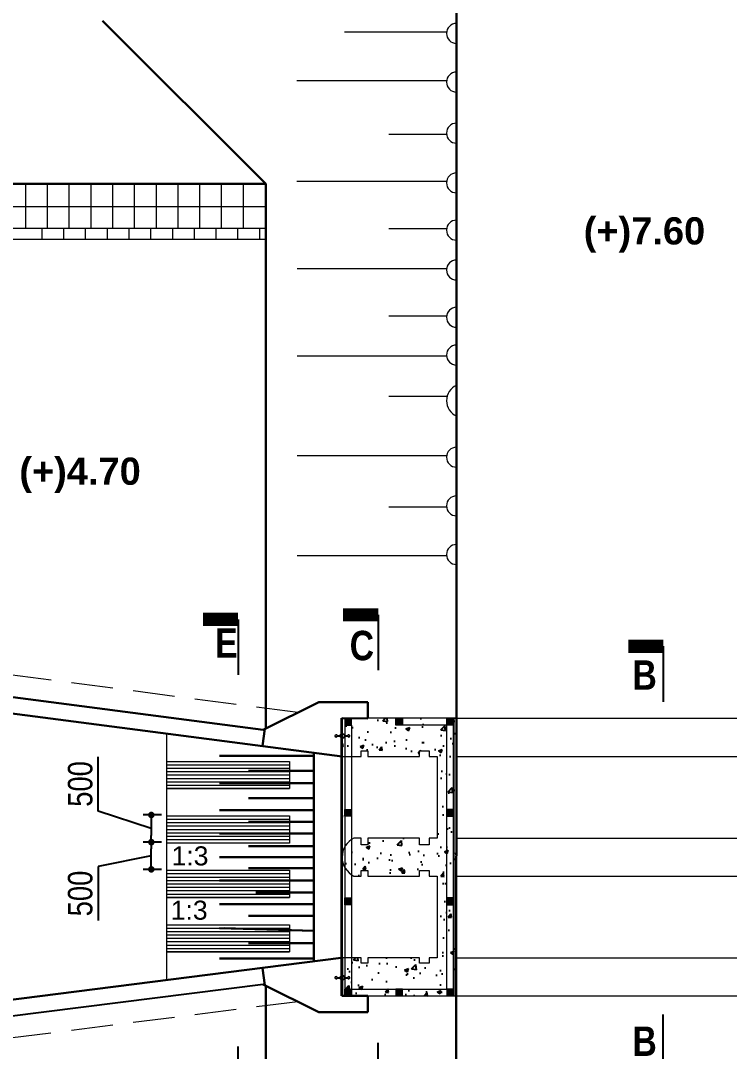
# Model space of a CAD drawing. Extents: x -358915 to 1258323, y -1585493 to -305611.
# Drawn here: x 163450 to 176476, y -1459079 to -1440137 of the extents above; entities that cross this region are included whole.
import ezdxf

# ---------------------------------------------------------------- set-up
doc = ezdxf.new("R2010")
doc.units = 0
doc.header["$LTSCALE"] = 300
doc.header["$MEASUREMENT"] = 0
for name, pattern in [('DASHED', [0.75, 0.5, -0.25]), ('DASHED2', [9.525, 6.35, -3.175]), ('DASHEDX2', [38.1, 25.4, -12.7])]:
    doc.linetypes.add(name, pattern=pattern)
doc.layers.get('0').update_dxf_attribs({"linetype": 'CONTINUOUS'})
doc.layers.get('DEFPOINTS').update_dxf_attribs({"linetype": 'CONTINUOUS'})
for name, color, linetype, lineweight in [('Dim', 7, 'CONTINUOUS', 9), ('Dimension', 8, 'CONTINUOUS', 18), ('HATCH', 252, 'CONTINUOUS', 5), ('line2', 3, 'CONTINUOUS', 30), ('Railing', 8, 'CONTINUOUS', 0), ('Ralling', 5, 'CONTINUOUS', 18), ('slop', 8, 'CONTINUOUS', 9)]:
    doc.layers.add(name, color=color, linetype=linetype, lineweight=lineweight)
for name, color, linetype in [('DOTTED', 240, 'DASHED2'), ('HATCH-1', 8, 'CONTINUOUS'), ('LINE', 7, 'CONTINUOUS'), ('P1', 7, 'CONTINUOUS'), ('Slope', 8, 'CONTINUOUS'), ('TEXT', 10, 'CONTINUOUS')]:
    doc.layers.add(name, color=color, linetype=linetype)
doc.styles.add('1-2', font='arial.ttf')
doc.styles.add('DIM', font='isocp3.shx')
doc.styles.add('SH-T2', font='arial.ttf', dxfattribs={"width": 0.8})
doc.styles.add('text', font='ARIALN.TTF', dxfattribs={"height": 1.6})
doc.dimstyles.new('dim_240', dxfattribs={"dimtxt": 480, "dimasz": 480, "dimexe": 300, "dimexo": 200, "dimgap": 200, "dimtad": 1, "dimdec": 0, "dimzin": 0, "dimdsep": 46, "dimtxsty": 'DIM', "dimcen": 350, "dimclrd": 5, "dimclre": 5, "dimclrt": 7, "dimadec": 0, "dimazin": 0, "dimtfac": 1, "dimtdec": 0, "dimtmove": 0, "dimatfit": 3, "dimfxl": 20, "dimtolj": 1, "dimtzin": 0, "dimarcsym": 0})

# ---------------------------------------------------------------- blocks, each defined once
blk = doc.blocks.new('DS-3')
at = {"layer": 'Dim'}
h = blk.add_hatch(dxfattribs=at)
h.set_pattern_fill('ANSI31', color=8, scale=1000)
h.set_pattern_definition([(45, (-368944.44, -33694.11), (-88.388348, 88.388348), [])])
h.paths.add_polyline_path([(8700, 2700), (7800, 2700), (7800, 2000), (8700, 2000)])
h.paths.add_polyline_path([(7800, -2700), (8700, -2700), (8700, -2000), (7800, -2000)])
edge = h.paths.add_edge_path()
edge.add_line((8700, 0), (8700, 200))
edge.add_line((8700, 200), (7650, 200))
edge.add_arc((7591, 0), 208, -73.8048, 73.5759, ccw=False)
edge.add_line((7649, -200), (8701, -200))
edge.add_line((8701, -200), (8700, 0))
at = {"layer": 'HATCH-1', "ltscale": 2}
h = blk.add_hatch(dxfattribs=at)
h.set_pattern_fill('AR-CONC', color=8, scale=100, style=0)
h.paths.add_polyline_path([(7305, 2000), (7305, 2100), (7430, 2100), (7430, 2000), (7780, 2000), (7780, 2700), (5980, 2700), (5980, -2700), (7780, -2700), (7780, -2000), (6805, -2000), (6805, -2100), (6680, -2100), (6680, -2000), (6330, -2000), (6330, -200), (6680, -200), (6680, -100), (6805, -100), (6805, -200), (7630, -200, 0.748974), (7630, 200), (7430, 200), (7430, 100), (7305, 100), (7305, 200), (6330, 200), (6330, 2000)])
h = blk.add_hatch(dxfattribs=at)
h.set_pattern_fill('AR-CONC', color=8, scale=100, style=0)
h.paths.add_polyline_path([(-1245, 2503), (-1245, 2550), (-2120, 2550), (-2120, 2270, -0.419078), (-2071, 2232), (-2020, 2232, -8.877711), (-2020, 2222), (-2020, 2222, 8.877711), (-2020, 2232), (-2071, 2232), (-2071, 2222), (-2020, 2222, 8.882239), (-2020, 2232), (-2020, 2232, -8.877711), (-2020, 2222), (-2071, 2222, -0.419005), (-2120, 2184), (-2120, 1850), (-1770, 1850), (-1770, 1951), (-1645, 1951), (-1645, 1850), (-1245, 1850)])
h.paths.add_polyline_path([(-2016, 2227, 1), (-1982, 2227, 1)], flags=16)
h.paths.add_polyline_path([(-2020, 2222), (-2020, 2222, 8.867447), (-2020, 2232), (-2020, 2232), (-2020, 2232), (-2071, 2232), (-2071, 2232), (-2020, 2232, -8.867446)], flags=16)
h.paths.add_polyline_path([(-895, 2503), (-895, 2550), (-1245, 2550), (-1245, 2503), (-1245, 1850), (-895, 1850)])
h.paths.add_polyline_path([(-20, 2550), (-895, 2550), (-895, 2503), (-895, 1850), (-695, 1850), (-695, 1951), (-520, 1951), (-520, 1850), (-370, 1850), (-370, 350), (-520, 350), (-520, 224), (-695, 224), (-695, 350), (-895, 350), (-895, -350), (-695, -350), (-695, -249), (-695, -249), (-520, -249), (-520, -350), (-370, -350), (-370, -1850), (-520, -1850), (-520, -1950), (-695, -1950), (-695, -1850), (-895, -1850), (-895, -2550), (-20, -2550)])
h.paths.add_polyline_path([(-895, 350), (-1245, 350), (-1245, -350), (-895, -350)])
h.paths.add_polyline_path([(-1245, 350), (-1645, 350), (-1645, 223), (-1770, 223), (-1770, 350), (-1902, 350, 0.620862), (-1903, -350), (-1770, -350), (-1770, -249), (-1770, -249), (-1645, -249), (-1645, -350), (-1245, -350)])
h.paths.add_polyline_path([(-1245, -1850), (-1645, -1850), (-1645, -1950), (-1770, -1950), (-1770, -1850), (-2120, -1850), (-2120, -2174, -0.418968), (-2071, -2213), (-2020, -2213, -8.857815), (-2020, -2223), (-2020, -2223, 8.867447), (-2020, -2213), (-2020, -2213, -8.867447), (-2020, -2223), (-2020, -2223, 8.872577), (-2020, -2213), (-2071, -2213), (-2071, -2223), (-2020, -2223, 8.877711), (-2020, -2213), (-2020, -2213, -8.862934), (-2020, -2223), (-2020, -2223, 8.872576), (-2020, -2213), (-2020, -2213, -8.872577), (-2020, -2223), (-2071, -2223, -0.41897), (-2120, -2261), (-2120, -2550), (-1245, -2550)])
h.paths.add_polyline_path([(-2016, -2218, -1), (-1982, -2218, -1)], flags=16)
h.paths.add_polyline_path([(-895, -1850), (-1245, -1850), (-1245, -2550), (-895, -2550)])
at = {"color": 1, "elevation": 0}
for points in [[(7800, -2700), (7780, -2700), (7780, 2700), (7800, 2700)], [(-2120, -2550), (-2140, -2550), (-2140, 2550), (-2120, 2550)]]:
    blk.add_lwpolyline(points, close=True, dxfattribs=at)
at = {"lineweight": 18, "elevation": 0}
blk.add_lwpolyline([(-2120, -1850), (-2120, -2550), (-20, -2550), (-20, 2550), (-2120, 2550), (-2120, 1850), (-1770, 1850), (-1770, 1951), (-1645, 1951), (-1645, 1850), (-695, 1850), (-695, 1951), (-520, 1951), (-520, 1850), (-370, 1850), (-370, 350), (-520, 350), (-520, 224), (-695, 224), (-695, 350), (-1645, 350), (-1645, 223), (-1770, 223), (-1770, 350), (-1902, 350, 0.620862), (-1903, -350), (-1770, -350), (-1770, -249), (-1645, -249), (-1645, -350), (-695, -350), (-695, -249), (-520, -249), (-520, -350), (-370, -350), (-370, -1850), (-520, -1850), (-520, -1950), (-695, -1950), (-695, -1850), (-1645, -1850), (-1645, -1950), (-1770, -1950), (-1770, -1850), (-2120, -1850)], format="xyb", dxfattribs=at)
at = {"color": 7, "elevation": 0}
blk.add_lwpolyline([(-2120, 2550), (-2120, -2550)], dxfattribs=at)
at = {"layer": 'Dim', "color": 0, "linetype": 'DASHED2', "lineweight": 18, "ltscale": 700}
for p, q in [((8700, 2700, 0), (7800, 2700, 0)), ((8700, 2700, 0), (8700, 2000, 0)), ((8700, 2000, 0), (7800, 2000, 0)), ((8700, 200, 0), (7650, 200, 0)), ((7649, -200, 0), (8701, -200, 0)), ((8700, -2000, 0), (7800, -2000, 0)), ((8700, -2700, 0), (8700, -2000, 0)), ((8700, -2700, 0), (7800, -2700, 0))]:
    blk.add_line(p, q, dxfattribs=at)
at = {"layer": 'Dim', "color": 16, "linetype": 'Continuous'}
blk.add_line((1576, -2548, 0), (1576, -2548, 0), dxfattribs=at)
at = {"layer": 'Dim', "lineweight": 18, "ltscale": 500, "elevation": 0}
for points in [[(7685, 2395), (7735, 2395)], [(7685, 2395), (7735, 2395)], [(7685, 2395), (7735, 2395)], [(7685, 2395), (7735, 2395)], [(7685, 2385), (7735, 2385)], [(7685, 2385), (7735, 2385)], [(7685, 2385), (7735, 2385)], [(7685, 2385), (7735, 2385)], [(7822, 2395), (7872, 2395)], [(7822, 2395), (7872, 2395)], [(7822, 2395), (7872, 2395)], [(7822, 2395), (7872, 2395)], [(7822, 2385), (7872, 2385)], [(7822, 2385), (7872, 2385)], [(7822, 2385), (7872, 2385)], [(7822, 2385), (7872, 2385)], [(-2207, 2232), (-2158, 2232)], [(-2207, 2232), (-2158, 2232)], [(-2207, 2232), (-2158, 2232)], [(-2207, 2232), (-2158, 2232)], [(-2207, 2222), (-2158, 2222)], [(-2207, 2222), (-2158, 2222)], [(-2207, 2222), (-2158, 2222)], [(-2207, 2222), (-2158, 2222)], [(-2071, 2232), (-2020, 2232)], [(-2071, 2232), (-2020, 2232)], [(-2071, 2232), (-2020, 2232)], [(-2071, 2232), (-2020, 2232)], [(-2071, 2222), (-2020, 2222)], [(-2071, 2222), (-2020, 2222)], [(-2071, 2222), (-2020, 2222)], [(-2071, 2222), (-2020, 2222)], [(-2207, -2213), (-2158, -2213)], [(-2207, -2213), (-2158, -2213)], [(-2207, -2213), (-2158, -2213)], [(-2207, -2213), (-2158, -2213)], [(-2207, -2223), (-2158, -2223)], [(-2207, -2223), (-2158, -2223)], [(-2207, -2223), (-2158, -2223)], [(-2207, -2223), (-2158, -2223)], [(-2071, -2213), (-2020, -2213)], [(-2071, -2213), (-2020, -2213)], [(-2071, -2213), (-2020, -2213)], [(-2071, -2213), (-2020, -2213)], [(-2071, -2223), (-2020, -2223)], [(-2071, -2223), (-2020, -2223)], [(-2071, -2223), (-2020, -2223)], [(-2071, -2223), (-2020, -2223)], [(7685, -2398), (7735, -2398)], [(7685, -2398), (7735, -2398)], [(7685, -2398), (7735, -2398)], [(7685, -2398), (7735, -2398)], [(7685, -2408), (7735, -2408)], [(7685, -2408), (7735, -2408)], [(7685, -2408), (7735, -2408)], [(7685, -2408), (7735, -2408)], [(7822, -2398), (7872, -2398)], [(7822, -2398), (7872, -2398)], [(7822, -2398), (7872, -2398)], [(7822, -2398), (7872, -2398)], [(7822, -2408), (7872, -2408)], [(7822, -2408), (7872, -2408)], [(7822, -2408), (7872, -2408)], [(7822, -2408), (7872, -2408)]]:
    blk.add_lwpolyline(points, dxfattribs=at)
at = {"layer": 'Dim', "color": 0, "linetype": 'DASHED2', "lineweight": 18, "ltscale": 700, "elevation": 0}
blk.add_lwpolyline([(8700, 200), (8701, -200)], dxfattribs=at)
at = {"layer": 'Dim', "lineweight": 18, "ltscale": 500}
for centre, radius in [((7663, 2390, 0), 17.1), ((7663, 2390, 0), 17.1), ((7663, 2390, 0), 17.1), ((7663, 2390, 0), 17.1), ((7780, 2389, 0), 43.7), ((7780, 2389, 0), 43.7), ((7780, 2389, 0), 43.7), ((7780, 2389, 0), 43.7), ((7780, 2389, 0), 34.7), ((7894, 2390, 0), 17.1), ((7894, 2390, 0), 17.1), ((7894, 2390, 0), 17.1), ((7894, 2390, 0), 17.1), ((-2229, 2227, 0), 17.1), ((-2229, 2227, 0), 17.1), ((-2229, 2227, 0), 17.1), ((-2229, 2227, 0), 17.1), ((-2114, 2227, 0), 43.7), ((-2114, 2227, 0), 43.7), ((-2114, 2227, 0), 43.7), ((-2114, 2227, 0), 43.7), ((-2114, 2227, 0), 33.9), ((-2114, 2227, 0), 33.9), ((-2114, 2227, 0), 33.9), ((-2114, 2227, 0), 33.9), ((-1999, 2227, 0), 17.1), ((-2229, -2218, 0), 17.1), ((-2229, -2218, 0), 17.1), ((-2229, -2218, 0), 17.1), ((-2229, -2218, 0), 17.1), ((-2114, -2218, 0), 43.7), ((-2114, -2218, 0), 43.7), ((-2114, -2218, 0), 43.7), ((-2114, -2218, 0), 43.7), ((-2114, -2218, 0), 33.9), ((-2114, -2218, 0), 33.9), ((-2114, -2218, 0), 33.9), ((-2114, -2218, 0), 33.9), ((-1999, -2218, 0), 17.1), ((7663, -2403, 0), 17.1), ((7663, -2403, 0), 17.1), ((7663, -2403, 0), 17.1), ((7663, -2403, 0), 17.1), ((7780, -2401, 0), 43.7), ((7780, -2401, 0), 43.7), ((7780, -2401, 0), 43.7), ((7780, -2401, 0), 43.7), ((7780, -2401, 0), 34.7), ((7894, -2403, 0), 17.1), ((7894, -2403, 0), 17.1), ((7894, -2403, 0), 17.1), ((7894, -2403, 0), 17.1)]:
    blk.add_circle(centre, radius, dxfattribs=at)
for centre, start, end in [((7663, 2390, 0), 12.861, 347.139), ((7663, 2390, 0), 12.861, 347.139), ((7663, 2390, 0), 12.861, 347.139), ((7663, 2390, 0), 12.861, 347.139), ((7894, 2390, 0), 192.861, 167.139), ((7894, 2390, 0), 192.861, 167.139), ((7894, 2390, 0), 192.861, 167.139), ((7894, 2390, 0), 192.861, 167.139), ((-2229, 2227, 0), 12.861, 347.139), ((-2229, 2227, 0), 12.861, 347.139), ((-2229, 2227, 0), 12.861, 347.139), ((-2229, 2227, 0), 12.861, 347.139), ((-1999, 2227, 0), 192.861, 167.139), ((-1999, 2227, 0), 192.861, 167.139), ((-1999, 2227, 0), 192.861, 167.139), ((-1999, 2227, 0), 192.861, 167.139), ((-2229, -2218, 0), 12.861, 347.139), ((-2229, -2218, 0), 12.861, 347.139), ((-2229, -2218, 0), 12.861, 347.139), ((-2229, -2218, 0), 12.861, 347.139), ((-1999, -2218, 0), 192.861, 167.139), ((-1999, -2218, 0), 192.861, 167.139), ((-1999, -2218, 0), 192.861, 167.139), ((-1999, -2218, 0), 192.861, 167.139), ((7663, -2403, 0), 12.861, 347.139), ((7663, -2403, 0), 12.861, 347.139), ((7663, -2403, 0), 12.861, 347.139), ((7663, -2403, 0), 12.861, 347.139), ((7894, -2403, 0), 192.861, 167.139), ((7894, -2403, 0), 192.861, 167.139), ((7894, -2403, 0), 192.861, 167.139), ((7894, -2403, 0), 192.861, 167.139)]:
    blk.add_arc(centre, 22, start, end, dxfattribs=at)
at = {"layer": 'LINE', "lineweight": 18}
for p, q in [((-1770, 1850, 0), (-1770, 1951, 0)), ((-1770, -350, 0), (-1770, -249, 0)), ((-1770, -249, 0), (-1645, -249, 0)), ((-1645, -249, 0), (-1645, -350, 0)), ((-695, -350, 0), (-695, -249, 0)), ((-695, -249, 0), (-520, -249, 0)), ((-520, -249, 0), (-520, -350, 0))]:
    blk.add_line(p, q, dxfattribs=at)
at = {"layer": 'LINE', "color": 8, "linetype": 'DASHED', "lineweight": 18, "ltscale": 600000}
for p, q in [((-20, 350, 0), (5980, 350, 0)), ((-20, -350, 0), (5978, -350, 0))]:
    blk.add_line(p, q, dxfattribs=at)
at = {"layer": 'LINE', "lineweight": 18, "ltscale": 2, "elevation": 0}
for points in [[(5980, 2700), (7780, 2700)], [(5980, 2700), (5980, -2700)], [(7780, 2700), (7780, 2000)], [(7305, 2100), (7430, 2100)], [(7305, 2100), (7305, 2000)], [(7430, 2100), (7430, 2000)], [(6330, 2000), (7305, 2000)], [(6330, 2000), (6330, 200)], [(7430, 2000), (7780, 2000)], [(6330, 200), (7305, 200)], [(7305, 100), (7305, 200)], [(7430, 200), (7630, 200)], [(7430, 100), (7430, 200)], [(7305, 100), (7430, 100)], [(6680, -100), (6805, -100)], [(6680, -200), (6680, -100)], [(6805, -200), (6805, -100)], [(7780, 0), (7780, 0)], [(6330, -200), (6680, -200)], [(6330, -200), (6330, -2000)], [(6805, -200), (7630, -200)], [(6330, -2000), (6680, -2000)], [(6680, -2000), (6680, -2100)], [(6805, -2000), (7780, -2000)], [(6805, -2000), (6805, -2100)], [(7780, -2000), (7780, -2700)], [(6680, -2100), (6805, -2100)], [(5980, -2700), (7780, -2700)]]:
    blk.add_lwpolyline(points, dxfattribs=at)
at = {"layer": 'LINE', "color": 8, "linetype": 'DASHED', "lineweight": 18, "ltscale": 600000, "elevation": 0}
for points in [[(-20, 1850), (5980, 1850)], [(-20, -1850), (5980, -1850)]]:
    blk.add_lwpolyline(points, dxfattribs=at)
at = {"layer": 'LINE', "lineweight": 18, "ltscale": 2}
blk.add_arc((7571, 0, 0), 208, 286.2767, 73.7233, dxfattribs=at)
at = {"layer": 'Ralling', "color": 7, "lineweight": 18, "ltscale": 150}
for p, q in [((-170, 2550, 0), (5680, 2550, 0)), ((-20, -2550, 0), (5680, -2550, 0))]:
    blk.add_line(p, q, dxfattribs=at)
at = {"layer": 'Ralling', "color": 7, "lineweight": 18, "ltscale": 150, "elevation": 0}
for points in [[(5980, 2700), (5680, 2550)], [(5980, -2700), (5680, -2550)]]:
    blk.add_lwpolyline(points, dxfattribs=at)
blk = doc.blocks.new('_Dot')
at = {"color": 0, "linetype": 'ByBlock', "lineweight": -2}
blk.add_line((-0.5, 0), (-1, 0), dxfattribs=at)
at = {"color": 0, "linetype": 'ByBlock', "const_width": 0.5}
blk.add_lwpolyline([(-0.25, 0, 1), (0.25, 0, 1)], format="xyb", close=True, dxfattribs=at)
blk = doc.blocks.new('*D191')
at = {"layer": 'DEFPOINTS', "color": 0}
for p in [(165852, -1455235), (166139, -1455235), (166139, -1455735)]:
    blk.add_point(p, dxfattribs=at)
at = {"layer": 'Dim', "color": 5, "lineweight": -2}
for p, q in [((166039, -1455235), (165702, -1455235)), ((165852, -1455485), (164876, -1455681)), ((165852, -1455615), (165852, -1455355)), ((164876, -1455681), (164876, -1456675)), ((166039, -1455735), (165702, -1455735))]:
    blk.add_line(p, q, dxfattribs=at)
at = {"layer": 'Dim', "color": 5, "lineweight": -2, "xscale": 120, "yscale": 120, "zscale": 120}
for p, rotation in [((165852, -1455235), 90), ((165852, -1455735), 270)]:
    blk.add_blockref('_Dot', p, dxfattribs=dict(at, rotation=rotation))
at = {"layer": 'Dim', "color": 7, "insert": (164547, -1456178), "char_height": 450, "attachment_point": 5, "rotation": 90, "style": 'SH-T2'}
blk.add_mtext('\\A1;500', dxfattribs=at)
blk = doc.blocks.new('*D198')
at = {"layer": 'DEFPOINTS', "color": 0}
for p in [(166139, -1454735), (165852, -1455235), (166139, -1455235)]:
    blk.add_point(p, dxfattribs=at)
at = {"layer": 'Dim', "color": 5, "lineweight": -2}
for p, q in [((164876, -1454662), (164876, -1453668)), ((165852, -1454985), (164876, -1454662)), ((166039, -1454735), (165702, -1454735)), ((165852, -1454855), (165852, -1455115)), ((166039, -1455235), (165702, -1455235))]:
    blk.add_line(p, q, dxfattribs=at)
at = {"layer": 'Dim', "color": 5, "lineweight": -2, "xscale": 120, "yscale": 120, "zscale": 120}
for p, rotation in [((165852, -1454735), 90), ((165852, -1455235), 270)]:
    blk.add_blockref('_Dot', p, dxfattribs=dict(at, rotation=rotation))
at = {"layer": 'Dim', "color": 7, "insert": (164547, -1454165), "char_height": 450, "attachment_point": 5, "rotation": 90, "style": 'SH-T2'}
blk.add_mtext('\\A1;500', dxfattribs=at)
blk = doc.blocks.new('RL 1')
at = {"layer": 'slop'}
for points in [[(125, 175), (0, 175), (0, 50), (125, 50)], [(1062, 175), (938, 175), (938, 50), (1062, 50)], [(2000, 175), (1875, 175), (1875, 50), (2000, 50)], [(125, -1500), (0, -1500), (0, -1625), (125, -1625)], [(2000, -1500), (1875, -1500), (1875, -1625), (2000, -1625)], [(125, -3125), (0, -3125), (0, -3250), (125, -3250)], [(2000, -3125), (1875, -3125), (1875, -3250), (2000, -3250)], [(125, -4800), (0, -4800), (0, -4925), (125, -4925)], [(1062, -4800), (938, -4800), (938, -4925), (1062, -4925)], [(2000, -4800), (1875, -4800), (1875, -4925), (2000, -4925)]]:
    blk.add_hatch(color=15, dxfattribs=at).paths.add_polyline_path(points)
at = {"layer": 'Dim', "ltscale": 500}
blk.add_lwpolyline([(0, -4925), (2000, -4925), (2000, 175), (0, 175)], close=True, dxfattribs=at)
blk.add_lwpolyline([(125, 50), (125, -4800), (1875, -4800), (1875, 50), (938, 50)], dxfattribs=at)
at = {"layer": 'P1', "color": 8, "linetype": 'DASHED', "ltscale": 800000}
blk.add_line((2000, 175), (2000, -4924), dxfattribs=at)
at = {"layer": 'Railing', "ltscale": 500}
for points in [[(0, 50), (125, 50), (125, 175), (0, 175)], [(1062, 50), (938, 50), (938, 175), (1062, 175)], [(2000, 50), (1875, 50), (1875, 175), (2000, 175)], [(0, -1500), (125, -1500), (125, -1625), (0, -1625)], [(2000, -1500), (1875, -1500), (1875, -1625), (2000, -1625)], [(0, -3125), (125, -3125), (125, -3250), (0, -3250)], [(2000, -3125), (1875, -3125), (1875, -3250), (2000, -3250)], [(0, -4800), (125, -4800), (125, -4925), (0, -4925)], [(1062, -4800), (938, -4800), (938, -4925), (1062, -4925)], [(2000, -4800), (1875, -4800), (1875, -4925), (2000, -4925)]]:
    blk.add_lwpolyline(points, close=True, dxfattribs=at)
blk = doc.blocks.new('sec')
at = {"layer": 'TEXT', "color": 5, "const_width": 200}
blk.add_lwpolyline([(0, 0), (0, 537)], dxfattribs=at)
at = {"layer": 'TEXT', "color": 5}
blk.add_lwpolyline([(0, 0), (-848, 0)], dxfattribs=at)

msp = doc.modelspace()

# ---------------------------------------------------------------- hatches: boundary and pattern name
at = {"layer": 'Dimension', "lineweight": 13, "ltscale": 2}
h = msp.add_hatch(dxfattribs=at)
h.set_pattern_fill('ANSI31', color=14, scale=500, angle=135, style=0)
h.paths.add_polyline_path([(166138.6, -1453750.7), (166138.6, -1454250.7), (168388.8, -1454250.7), (168388.8, -1453750.7)])
h.paths.add_polyline_path([(166138.6, -1454750.7), (166138.6, -1455250.7), (168388.8, -1455250.7), (168388.8, -1454750.7)])
h.paths.add_polyline_path([(166138.6, -1455751), (166138.6, -1456251), (168388.8, -1456251), (168388.8, -1455751)])
h.paths.add_polyline_path([(166138.6, -1456751), (166138.6, -1457251), (168388.8, -1457251), (168388.8, -1456751)])

# ---------------------------------------------------------------- linework, layer by layer
at = {"color": 3}
msp.add_lwpolyline([(169338.6, -1453684.2), (169338.4, -1457359.2)], dxfattribs=at)
at = {"layer": 'Dimension', "color": 5, "lineweight": 13, "ltscale": 2}
for p, q in [((171278.9, -1440350.1), (169403.5, -1440350.1)), ((171278.9, -1441244.3), (168527.9, -1441244.3)), ((171278.9, -1442227.7), (170215.8, -1442227.7)), ((171278.9, -1443096.7), (168527.9, -1443096.7)), ((171278.9, -1443965.7), (170215.8, -1443965.7)), ((171278.9, -1444697.7), (168531.1, -1444697.7)), ((171278.9, -1445566.7), (170215.8, -1445566.7)), ((171278.9, -1446305.4), (168531.1, -1446305.4)), ((171278.9, -1447044.1), (170215.8, -1447044.1)), ((171278.9, -1448138.1), (168531.1, -1448138.1)), ((171278.9, -1449076.9), (170215.8, -1449076.9)), ((171278.9, -1449970.9), (168531.1, -1449970.9))]:
    msp.add_line(p, q, dxfattribs=at)
at = {"layer": 'Dimension', "color": 0, "lineweight": 30, "ltscale": 2}
for p, q in [((167956.2, -1443137.6, 0), (167956.2, -1453132.5)), ((168928.4, -1452659.1, 0), (167910.2, -1453168.1, 0)), ((169828.4, -1452659.1, 0), (168928.4, -1452659.1, 0)), ((169828.4, -1452959.1, 0), (169828.4, -1452659.1, 0)), ((169358.4, -1452959, 0), (169828.4, -1452959.1, 0)), ((168838.6, -1453591.9), (168838.6, -1457426.2)), ((169358.4, -1457359.1, 0), (169358.4, -1458059.1, 0)), ((168928.4, -1458359.1, 0), (167910.2, -1457850, 0)), ((169358.4, -1458059.1, 0), (169828.4, -1458059.1, 0)), ((169828.4, -1458059.1, 0), (169828.4, -1458359.1, 0)), ((169828.4, -1458359.1, 0), (168928.4, -1458359.1, 0))]:
    msp.add_line(p, q, dxfattribs=at)
at = {"layer": 'Dimension', "color": 0, "lineweight": 13, "ltscale": 2}
msp.add_line((166138.6, -1457765.7), (166138.6, -1453239.5), dxfattribs=at)
at = {"layer": 'Dimension', "color": 0, "lineweight": 30, "ltscale": 2, "elevation": 0}
for points in [[(167956.2, -1443137.6), (164955.1, -1440138.4)], [(169358.4, -1453659.1), (156137.8, -1451936.1), (156137.8, -1443135.1)], [(169358.4, -1453659.1), (156137.8, -1451936.1), (156137.8, -1443135.1)], [(156137.8, -1443136.1), (167955.3, -1443136.6)], [(167910.2, -1453168.1), (156586.5, -1451692.6), (156437.8, -1451523), (156437.8, -1443135.5)], [(169338.4, -1457359.2), (156137.8, -1459036.1), (156137.8, -1467836.6)]]:
    msp.add_lwpolyline(points, dxfattribs=at)
at = {"layer": 'Dimension', "color": 0, "lineweight": 30, "ltscale": 2}
for points in [[(167938.6, -1453154), (167897.4, -1453466.8)], [(167938.6, -1457864.2), (167897.1, -1457549.1)], [(167956.2, -1457864.2), (167956.2, -1467828.7)]]:
    msp.add_lwpolyline(points, dxfattribs=at)
at = {"layer": 'Dimension', "color": 0, "lineweight": 13, "ltscale": 2}
for points in [[(166138.6, -1453750.7), (168388.8, -1453750.7), (168388.8, -1454250.7), (166138.6, -1454250.7)], [(166138.6, -1454750.7), (168388.8, -1454750.7), (168388.8, -1455250.7), (166138.6, -1455250.7)], [(166138.6, -1454750.7), (168388.8, -1454750.7), (168388.8, -1455250.7), (166138.6, -1455250.7)], [(166138.6, -1455751), (168388.8, -1455751), (168388.8, -1456251), (166138.6, -1456251)], [(166138.6, -1456751), (168388.8, -1456751), (168388.8, -1457251), (166138.6, -1457251)]]:
    msp.add_lwpolyline(points, dxfattribs=at)
at = {"layer": 'Dimension', "color": 5, "lineweight": 13, "ltscale": 2}
for centre, radius, start, end in [((171460.8, -1440372.4), 183.3, 90, 270), ((171460.8, -1441266.6), 183.3, 90, 270), ((171460.8, -1442205.4), 183.3, 90, 270), ((171460.8, -1443119.1), 183.3, 90, 270), ((171460.8, -1443988.1), 183.3, 90, 270), ((171460.8, -1444720), 183.3, 90, 270), ((171460.8, -1445589), 183.3, 90, 270), ((171460.8, -1446283.1), 183.3, 90, 270), ((171588.1, -1447121.8), 310.6, 114.1958, 245.8042), ((171460.8, -1448160.5), 183.3, 90, 270), ((171460.8, -1449054.5), 183.3, 90, 270), ((171460.8, -1449948.6), 183.3, 90, 270)]:
    msp.add_arc(centre, radius, start, end, dxfattribs=at)
at = {"layer": 'DOTTED', "color": 4, "linetype": 'DASHEDX2', "lineweight": 20, "ltscale": 0.1, "elevation": 0}
for points in [[(168543.4, -1452851.6), (157011.5, -1451342.1), (156837.8, -1451144.8), (156837.8, -1443135.5)], [(168543.4, -1458166.6), (157011.5, -1459630), (156837.8, -1459827.4), (156837.8, -1467836.6)]]:
    msp.add_lwpolyline(points, dxfattribs=at)
at = {"layer": 'HATCH', "color": 8}
for p, q in [((163538.6, -1443159.1), (163538.6, -1443959.1)), ((163938.6, -1443159.1), (163938.6, -1443959.1)), ((164338.6, -1443159.1), (164338.6, -1443959.1)), ((164738.6, -1443159.1), (164738.6, -1443959.1)), ((165138.6, -1443159.1), (165138.6, -1443959.1)), ((165538.6, -1443159.1), (165538.6, -1443959.1)), ((165938.6, -1443159.1), (165938.6, -1443959.1)), ((166338.6, -1443159.1), (166338.6, -1443959.1)), ((166738.6, -1443159.1), (166738.6, -1443959.1)), ((167138.6, -1443159.1), (167138.6, -1443959.1)), ((167538.6, -1443159.1), (167538.6, -1443959.1)), ((167956.2, -1443137.6, 0), (167956.2, -1443937.6, 0)), ((167956.2, -1443559.1), (156438.6, -1443559.1)), ((167956.2, -1443959.1), (156438.6, -1443959.1)), ((163838.6, -1443959.1), (163838.6, -1444159.1)), ((164238.6, -1443959.1), (164238.6, -1444159.1)), ((164638.6, -1443959.1), (164638.6, -1444159.1)), ((165038.6, -1443959.1), (165038.6, -1444159.1)), ((165438.6, -1443959.1), (165438.6, -1444159.1)), ((165838.6, -1443959.1), (165838.6, -1444159.1)), ((166238.6, -1443959.1), (166238.6, -1444159.1)), ((166638.6, -1443959.1), (166638.6, -1444159.1)), ((167038.6, -1443959.1), (167038.6, -1444159.1)), ((167438.6, -1443959.1), (167438.6, -1444159.1)), ((167838.6, -1443959.1), (167838.6, -1444159.1)), ((167956.2, -1444159.1), (156438.6, -1444159.1))]:
    msp.add_line(p, q, dxfattribs=at)
at = {"layer": 'line2', "color": 3}
msp.add_lwpolyline([(171462.2, -1435056.5), (171457.8, -1475915.5)], dxfattribs=at)
at = {"layer": 'line2', "color": 14}
for points in [[(168838.6, -1453648.8), (167104.8, -1453648.8)], [(168838.6, -1453648.8), (167639.1, -1453648.8)], [(168838.6, -1453925.5), (167639.1, -1453925.5)], [(168838.6, -1454152.5), (167104.8, -1454152.5)], [(168838.6, -1454427.2), (167639.1, -1454427.2)], [(168838.6, -1454427.2), (168315.6, -1454427.2)], [(168838.6, -1454643.6), (167104.8, -1454643.6)], [(168838.6, -1454860), (167639.1, -1454860)], [(168838.6, -1455076.4), (167104.8, -1455076.4)], [(168838.6, -1455076.4), (167651.8, -1455076.4)], [(168838.6, -1455305.9), (167639.1, -1455305.9)], [(168838.6, -1455509.2), (167104.8, -1455509.2)], [(167836.5, -1455509.2), (168838.6, -1455509.2)], [(168838.6, -1455712.5), (167639.1, -1455712.5)], [(168838.6, -1455942), (167104.8, -1455942)], [(168838.6, -1455942), (167381.4, -1455942)], [(168838.6, -1456158.5), (167770.2, -1456158.5)], [(168838.6, -1456374.9), (167104.8, -1456374.9)], [(168838.6, -1456374.9), (167639.1, -1456374.9)], [(168838.6, -1456591.3), (167639.1, -1456591.3)], [(168838.6, -1456591.3), (168838.6, -1456591.3)], [(168838.6, -1456865.9), (167104.8, -1456815.9)], [(168838.6, -1456865.9), (167196.3, -1456815.9)], [(168838.6, -1457092.9), (167639.1, -1457092.9)], [(168838.6, -1457369.6), (167104.8, -1457369.6)], [(168838.6, -1457369.6), (167639.1, -1457369.6)]]:
    msp.add_lwpolyline(points, dxfattribs=at)
at = {"layer": 'line2', "color": 3, "elevation": 0}
msp.add_lwpolyline([(169378.3, -1454759.1), (169358.3, -1454759.1)], dxfattribs=at)
at = {"layer": 'line2', "color": 15}
msp.add_lwpolyline([(168838.6, -1455509.2), (168337.6, -1455509.2)], dxfattribs=at)
at = {"layer": 'Slope', "ltscale": 50, "elevation": 0}
msp.add_lwpolyline([(167910.2, -1457850), (156586.5, -1459279.5), (156437.8, -1459449.1), (156437.8, -1467836.6)], dxfattribs=at)

# ---------------------------------------------------------------- block references
at = {"layer": 'Dim', "color": 7}
msp.add_blockref('DS-3', (171478.5, -1455509, 0), dxfattribs=at)
at = {"layer": 'P1', "color": 4, "linetype": 'DASHED', "ltscale": 500000}
msp.add_blockref('RL 1', (169408.6, -1453134), dxfattribs=at)
at = {"layer": 'slop', "yscale": 1.200000000011642, "zscale": 1.199999999999818, "rotation": 90}
for p, xscale in [((170021.9, -1451054.9, 0), 1.200000000011642), ((167445.6, -1451139.8), 1.200000000011642), ((175261.5, -1451635.5, 0), 1.200000000011642), ((175258.5, -1459418.8, 0), -1.200000000011642), ((170021.9, -1459942, 0), -1.200000000011642), ((167445.6, -1460004.8), -1.200000000011642)]:
    msp.add_blockref('sec', p, dxfattribs=dict(at, xscale=xscale))

# ---------------------------------------------------------------- texts
at = {"layer": 'Dimension', "color": 0, "lineweight": 13, "ltscale": 2, "attachment_point": 5, "style": '1-2'}
for s, insert, char_height, width in [('{\\fArial|b1|i0|c0|p34;\\C6;(+)7.60}', (174915.2, -1444076, 0), 500, 2351.861), ('{\\fArial|b1|i0|c0|p34;\\C6;(+)4.70}', (164542.1, -1448492.5, 0), 500, 1832.552), ('1:3', (166562.5, -1455489.1), 350, 976.664), ('1:3', (166547.6, -1456486.8), 350, 976.664)]:
    msp.add_mtext(s, dxfattribs=dict(at, insert=insert, char_height=char_height, width=width))
at = {"layer": 'TEXT', "color": 7, "char_height": 540, "width": 440.719, "style": 'text'}
for s, insert, attachment_point in [('{\\fArial Narrow|b1|i0|c0|p34;E}', (167027, -1451303.3), 1), ('{\\fArial Narrow|b1|i0|c0|p34;C}', (169498.4, -1451351.4, 0), 1), ('{\\fArial Narrow|b1|i0|c0|p34;B}', (174695, -1451893.6, 0), 1), ('{\\fArial Narrow|b1|i0|c0|p34;B}', (174695, -1459162.4, 0), 7)]:
    msp.add_mtext(s, dxfattribs=dict(at, insert=insert, attachment_point=attachment_point))

# ---------------------------------------------------------------- dimensions: what is measured, and where the dimension line sits
at = {"layer": 'Dim', "color": 1}
for p1, angle, picture, middle in [((166138.6, -1454734.7), 90, '*D198', (164876.4, -1454562.5)), ((166138.6, -1455734.7), 270, '*D191', (164876.4, -1455781))]:
    dim = msp.add_linear_dim(base=(165852.2, -1455234.7), p1=p1, p2=(166138.6, -1455234.7), angle=angle, dimstyle='dim_240', override={"dimtxt": 450, "dimasz": 120, "dimexe": 150, "dimexo": 100, "dimgap": 100, "dimtxsty": 'SH-T2', "dimblk1": 'Dot', "dimblk2": 'Dot', "dimsah": 1, "dimtmove": 1}, dxfattribs=at)
    dim.commit()
    dim.dimension.update_dxf_attribs({"geometry": picture, "text_midpoint": middle, "dimtype": 160})

doc.saveas('drawing.dxf')
